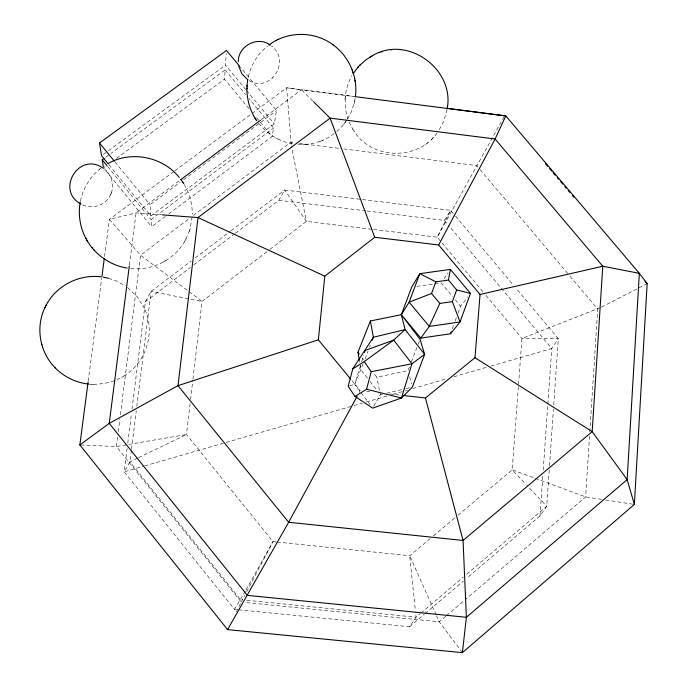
<?xml version="1.0" encoding="UTF-8"?>
<svg xmlns="http://www.w3.org/2000/svg" width="687" height="687" viewBox="0 0 687 687"><rect width="100%" height="100%" fill="white"/><g stroke="black" fill="none" stroke-linecap="round" stroke-linejoin="round"><path stroke-width="0.52" stroke-dasharray="3.44 2.58" d="M345.114 98.593L345.613 109.834L347.94 119.057M589.54 436.073L585.633 496.907L465.262 599.614M589.815 431.805L597.707 309.064L569.351 275.444M249.012 108.632L224.503 79.134L225.147 69.876L110.873 153.484M245.809 89.593L225.473 65.145L226.281 53.62M549.222 469.977L546.706 506.276L540.025 515.92L466.653 578.274M549.523 465.709L553.439 409.117M553.739 404.849L558.325 338.657L515.808 287.982M540.025 515.92L542.867 475.404M543.237 470.071L547.797 405.029M547.874 403.956L551.755 348.515L558.325 338.657L521.948 338.442L485.451 294.809M345.046 99.486C345.406 91.131 347.811 82.887 351.95 75.622M345.226 97.116L345.286 96.214M192.137 216.98L190.067 228.771M190.084 403.647L186.469 434.528L272.997 541.639L276.174 541.966M190.582 399.387L192.832 380.22M192.953 379.155L202.064 301.421L269.081 250.008M127.121 448.422L124.201 471.823L234.465 609.386L237.668 609.704M127.782 443.106L131.492 413.325M132.024 409.066L145.421 301.636L151.088 291.434L191.08 261.077M131.389 450.122L129.937 461.836L124.201 471.823L143.772 466.172M131.526 449.058L136.284 410.714M136.807 406.455L151.088 291.434L202.064 301.421L189.243 291.795M117.597 436.966L116.395 446.533L241.206 602.078L236.508 611.576M118.267 431.651L119.882 418.89M120.414 414.639L140.526 255.195L190.016 217.994M129.431 264.984L136.069 212.901L179.771 180.372M88.219 381.105L101.736 277.866M104.527 256.586L109.405 219.333L173.923 171.449M447.022 109.662L443.802 121.178L438.881 130.487M168.727 213.915L272.164 136.498L273.563 128.117L249.012 98.593M108.984 164.803L150.848 215.993L274.285 123.832L276.509 110.538L240.201 66.931M354.535 101.659L355.196 98.241M80.431 201.154C82.895 188.556 89.963 176.92 100.001 168.925M347.605 118.868L351.16 112.127L354.174 103.17M353.96 104.106L354.75 100.723M248.299 76.927C251.021 64.879 257.865 53.766 267.578 46.106M111.268 193.107C114.463 184.855 111.534 174.927 104.733 169.38M185.919 239.128L189.5 230.617M189.294 231.279L190.273 228.093M360.435 365.767L354.707 384.196L360.477 391.891M361.714 361.671L363.621 355.522M452.304 328.841L453.746 324.899M455.198 320.958L456.64 317.008M458.083 313.066L460.616 306.162L467.392 297.402M363.183 363.827L354.707 384.196L348.172 386.24M365.072 358.906L368.086 351.031M369.597 347.09L370.345 345.123M409.478 366.764L407.958 370.679L376.802 377.197L373.668 373.041M411.376 361.877L417.833 345.252M418.211 344.273L419.345 341.345M83.221 205.095L82.887 204.966C93.02 209.707 106.382 204.846 110.71 194.447M110.53 194.919L111.466 192.609M241.206 602.078L244.684 595.466M246.667 591.687L272.997 541.639L245.783 590.313M165.67 260.691C173.639 255.873 180.355 248.986 184.949 240.879M359.164 392.552L360.186 390.671L352.087 380.83M184.657 241.429L186.22 238.561M245.259 591.249L234.465 609.386M504.155 116.601L437.25 237.17L373.427 229.467M235.478 233.194L278.81 200.269L284.684 190.033L361.293 199.402M373.694 406.343L380.383 394.75L376.802 377.197M366.927 210.995L444.429 220.424L450.663 210.334L454.785 215.237M336.802 131.552L342.135 126.296L347.175 119.581M444.103 278.707L448.104 272.782M238.741 609.816L409.581 626.767L416.073 617.192L420.152 613.723M343.74 124.373L345.776 121.668M437.044 133.063C417.816 160.801 371.71 159.831 353.942 131.002M249.261 80.645C271.064 93.32 291.211 60.508 271.494 46.012M431.135 139.633L433.42 137.366M445.743 616.265L439.233 621.812L245.465 602.508M446.559 615.569L464.446 600.301M420.968 613.036L463.424 576.986M466.696 574.212L546.706 506.276L526.895 485.348M409.581 626.767L424.257 614.298M425.073 613.603L463.39 581.039M430.191 538.556L409.684 555.731L277.23 542.069M433.471 535.808L454.794 517.946M458.074 515.198L512.21 469.848L521.948 338.442L600.567 307.596M272.413 78.198L272.868 77.829M99.658 169.2L101.049 168.117M269.931 249.364L306.411 221.377L372.363 229.338M145.421 301.636L190.454 267.415M193.854 264.839L234.628 233.846M195.34 257.848L230.222 231.373M231.081 230.72L284.684 190.033L306.411 221.377L291.52 146.468M193.425 215.426L290.687 142.303L294.938 142.836M165.309 216.474L151.629 226.719L151.114 219.625L273.563 128.117M261.172 119.778L301.447 89.799L353.599 96.463M150.848 215.993L150.024 204.743L180.14 182.313M183.584 179.745L276.509 110.538M174.79 170.805L286.634 87.799L353.642 96.369M103.29 154.455L107.627 151.286M108.494 150.651L225.473 65.145M105.686 157.289L110.014 154.12M105.24 166.563L103.514 167.826L151.629 226.719M116.472 158.328L224.503 79.134M424.987 144.571L425.614 144.115M426.885 143.179L427.537 142.707M334.208 133.673L327.321 138.13L322.263 140.517M123.832 376.064C146.52 362.659 155.915 331.478 144.167 307.853M116.91 379.731L121.711 377.318M121.59 377.395L123.978 375.969M130.753 268.565C142.063 269.742 153.716 267.389 163.652 261.859M163.386 262.013L165.971 260.519M601.511 307.106L647.154 283.637M137.598 458.135L129.937 461.836L240.553 599.674L242.683 599.888M138.559 457.671L186.469 434.528L116.395 446.533L79.855 444.961M304.968 144.519L312.731 143.489L320.434 141.23M319.953 141.428L322.787 140.311M114.489 380.727L104.39 383.544L93.776 384.385M144.802 465.88L225.164 442.703M226.195 442.402L352.92 405.862M353.951 405.562L362.186 403.183M366.308 401.998L387.949 395.755M393.101 394.269L404.428 391.006M405.459 390.705L407.52 390.113M412.672 388.627L445.64 379.121M453.884 376.742L486.851 367.227M490.973 366.042L551.755 348.515L448.559 225.353M380.383 394.75L382.444 394.252M386.566 393.256L405.141 388.765M406.172 388.516L411.324 387.27M416.966 286.367L441.243 282.941L452.604 296.552M298.321 144.51L302.701 144.605M302.478 144.614L305.234 144.502M89.362 384.136L91.302 384.291M91.122 384.291L93.93 384.394M162.767 214.911L136.069 212.901L109.405 219.333L140.526 255.195L188.384 291.151M246.934 600.318L416.073 617.192L415.523 611.894M366.506 391.375L371.77 391.968M389.666 393.969L401.251 395.265M362.358 199.531L450.663 210.334L437.25 237.17L484.764 293.984M278.81 200.269L365.862 210.857M299.188 143.368L339.576 148.409M343.826 148.942L476.658 165.541L479.423 168.822M601.52 499.363L585.633 496.907L512.21 469.848L526.156 484.575M605.762 500.016L634.367 504.421M292.525 143.841L285.217 142.054L278.02 139.152M108.718 278.338L116.12 280.871L125.223 285.818M258.707 123.471L267.329 132.325L276.011 138.113M275.753 137.984L278.235 139.255M127.705 287.578L137.348 296.921L144.407 308.351M312.765 100.98L301.447 89.799L286.634 87.799L291.314 145.421M480.119 169.637L568.656 274.62M455.464 216.053L513.069 284.71M444.429 220.424L447.864 224.529M455.275 299.755L460.616 306.162M246.487 90.409L274.285 123.832M225.147 69.876L245.602 94.488M256.5 117.649L272.164 136.498M114.995 161.934L150.024 204.743M107.653 166.469L151.114 219.625M367.408 378.073L360.924 369.735L359.541 361.491M370.001 381.405L376.493 389.744M362.375 358.056L363.629 359.713M361.122 392.741L370.104 404.712M462.394 652.65L439.233 621.812L436.631 615.981M349.09 122.028L352.955 129.482M352.637 128.993L354.243 131.457M184.253 184.494C189.603 193.459 192.42 203.902 192.248 214.344M143.025 305.543L143.265 306.033M436.193 615.011L409.684 555.731L415.412 610.837M409.615 376.802L411.539 383.956"/><path stroke-width="1.03" d="M256.337 120.165L256.706 120.74C248.505 108.829 245.216 93.647 247.818 79.417M246.942 88.889L246.977 87.936M247.028 86.356L247.071 85.403M88.073 382.17L79.855 444.961L227.577 629.618L462.394 652.65L634.367 504.421L647.154 283.637L639.339 273.34L505.795 115.923L447.237 108.34M447.151 108.889C455.086 69.104 407.082 34.359 372.079 55.887M238.363 61.658C237.9 46.046 257.771 35.492 270.283 45.119M403.355 395.497L425.459 397.971L474.975 357.721L480.05 294.465L438.658 244.958L374.75 237.273L324.805 276.165L318.364 339.816L350.739 379.19M355.505 95.742C357.729 76.412 348.944 56.265 333.126 44.895M462.394 652.65L466.387 617.287L463.064 540.446L425.459 397.971M447.417 106.528L447.52 105.626M129.293 266.049L109.242 423.372L247.389 595.371L466.387 617.287L627.154 479.603L639.339 273.34L602.774 266.23L480.05 294.465M101.874 276.809L104.244 258.716M80.25 202.021C77.974 214.361 80.018 227.457 85.969 238.509M448.422 280.064L450.389 269.39L419.8 273.675L411.685 287.114L401.345 314.672L405.098 329.597L424.635 354.355L412.363 387.021L401.457 398.013L372.672 408.13L355.024 396.476L348.172 386.24L352.774 368.876L373.367 337.248L370.379 320.984L401.345 314.672L409.134 302.16L419.8 273.675L435.867 281.833L448.422 280.064L456.666 289.94L470.466 293.418L460.024 321.963L450.5 333.77L420.788 338.107L401.345 314.672L420.109 339.387L424.635 354.355L411.968 363.784L371.203 371.71L366.583 389.237L355.024 396.476M364.574 352.457L365.209 350.404L393.685 340.117L405.098 329.597L373.367 337.248L372.234 340.202M450.5 333.77L451.222 331.804M420.788 338.107L429.281 326.419L460.024 321.963L452.364 301.627L456.666 289.94M452.364 301.627L439.783 303.431L429.281 326.419L409.134 302.16L431.522 293.512L435.867 281.833M359.361 360.46L357.979 352.225L370.379 320.984M45.033 307.424C35.243 327.218 39.734 352.74 55.51 368.146M46.003 305.5C56.033 285.809 78.945 274.019 100.8 276.827M44.835 307.828L46.192 305.114M438.658 244.958L495.104 138.997L505.795 115.923L354.664 96.601M357.12 396.313L288.652 522.266L227.577 629.618M103.11 168.169C79.039 151.063 55.132 190.548 81.057 204.082M353.178 73.595L358.571 66.545M359.584 65.463L366.128 59.675L372.715 55.535M357.97 67.197L360.177 64.827M268.952 45.041C287.381 30.786 315.058 30.924 333.47 45.136M180.629 179.736L260.321 120.414M79.855 444.961L109.242 423.372L178.002 385.656L318.364 339.816M103.351 166.829L102.217 159.822L103.952 158.551M108.314 163.978L101.556 155.717L99.503 143.008L226.495 50.477L239.514 66.107M352.774 368.876L364.247 361.594L393.685 340.117L411.968 363.784L401.457 398.013L366.583 389.237M370.027 57.055L370.688 56.686M108.744 163.145C131.801 150.444 162.931 156.937 179.29 177.461M275.865 40.645L276.44 40.361M278.106 39.537L278.647 39.271M381.371 51.946L381.938 51.757M379.138 52.684L379.731 52.487M391.083 49.911L391.53 49.868M162.767 214.911L198.011 217.564L324.805 276.165M88.477 384.059C75.939 382.685 63.934 376.854 55.149 367.794M103.376 277.187L108.443 278.269M127.207 268.11C109.619 265.294 93.707 253.769 85.626 237.874M474.975 357.721L592.185 431.642L627.154 479.603L634.367 504.421M247.621 79.649L241.91 73.861L238.75 66.192M313.521 101.728L330.112 118.13L374.75 237.273M545.478 163.781L547.556 166.228M549.634 168.676L551.704 171.123M553.087 172.755L555.165 175.194M557.243 177.641L558.625 179.273M560.695 181.72L562.773 184.168M564.851 186.615L566.234 188.238M568.304 190.685L569.686 192.317M572.46 195.58L573.843 197.212M645.076 281.189L647.154 283.637M91.86 247.457L92.281 247.964M93.612 249.51L94.025 249.999M450.389 269.39L470.466 293.418M431.522 293.512L439.783 303.431M99.503 143.008L114.325 161.11M102.217 159.822L106.974 165.636M357.979 352.225L359.232 353.891M182.441 181.694L183.781 183.747M180.921 179.539L182.836 182.261M364.247 361.594L371.203 371.71M254.954 118.009L255.341 118.619M86.923 240.227L87.266 240.845M352.165 69.894L352.44 70.684M352.981 72.264L353.264 73.071M41.727 344.376L41.898 344.917M42.491 346.875L42.663 347.416M354.552 77.932L354.715 78.816M355.007 80.396L355.179 81.298M602.774 266.23L592.185 431.642L463.064 540.446L288.652 522.266L178.002 385.656L198.011 217.564L330.112 118.13L495.104 138.997L602.774 266.23"/></g></svg>
